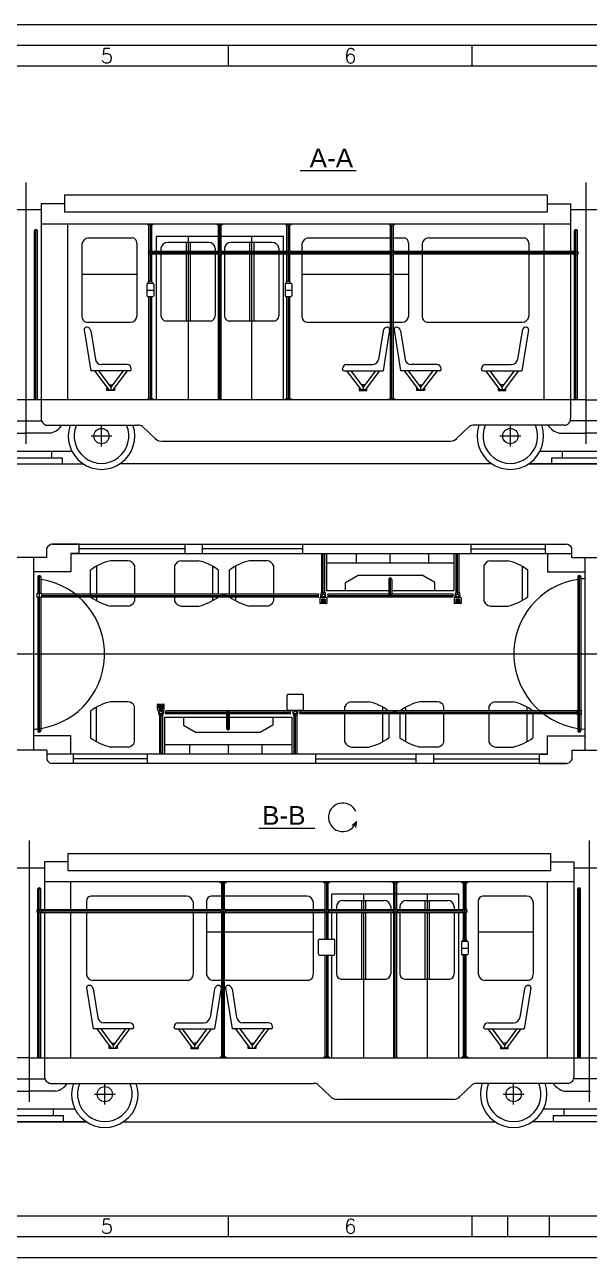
# Model space of a CAD drawing. Header units: millimetres. Extents: x 2692 to 3533, y 1565 to 1862.
# Drawn here: x 2945.9 to 3081.9, y 1565.3 to 1862.3 of the extents above; entities that cross this region are included whole.
import ezdxf
from ezdxf.enums import TextEntityAlignment as Align

# ---------------------------------------------------------------- set-up
doc = ezdxf.new("R2010")
doc.units = ezdxf.units.MM
doc.layers.add('LIN_GR', color=3, linetype='Continuous')
doc.layers.add('SUBTIRE', color=1, linetype='Continuous')
doc.styles.add('ISO', font='SIMPLEX.shx')
doc.styles.get("Standard").update_dxf_attribs({"font": 'arial.ttf'})

# ---------------------------------------------------------------- blocks, each defined once
blk = doc.blocks.new('4A4')
at = {"color": 70}
for p, q in [((-537.8, 287), (-537.8, 292)), ((-479.16, 287), (-479.16, 292)), ((-537.8, 5), (-537.8, 10)), ((-479.16, 5), (-479.16, 10)), ((-479.16, 5), (-479.16, 10)), ((-470.5, 5), (-470.5, 10)), ((-460.5, 5), (-460.5, 10))]:
    blk.add_line(p, q, dxfattribs=at)
at = {"color": 240}
for points in [[(0, 0), (0, 297), (-841, 297), (-841, 0)], [(-5, 5), (-5, 292), (-836, 292), (-836, 5)]]:
    blk.add_lwpolyline(points, close=True, dxfattribs=at)
at = {"color": 70}
blk.add_lwpolyline([(-831, 287), (-831, 10), (-10, 10), (-10, 287)], close=True, dxfattribs=at)
at = {"color": 50, "style": 'ISO'}
for s, p in [('5', (-567.12, 289.48)), ('6', (-508.48, 289.48)), ('5', (-567.12, 7.48)), ('6', (-508.48, 7.48))]:
    blk.add_text(s, height=3.5, dxfattribs=at).set_placement(p, align=Align.MIDDLE)

msp = doc.modelspace()

# ---------------------------------------------------------------- linework, layer by layer
at = {"layer": 'LIN_GR', "color": 3}
for p, q in [((3025.79, 1827.09), (3012.3, 1827.09)), ((2946.21, 1824.32), (2946.21, 1761.34)), ((3081.13, 1824.32), (3081.13, 1761.34)), ((3081.13, 1824.32), (3081.13, 1761.34)), ((3071.8, 1821.23), (2955.54, 1821.23)), ((2955.54, 1821.23), (2955.54, 1817.14)), ((3071.8, 1821.23), (3071.8, 1817.14)), ((2949.91, 1817.74), (2942.52, 1817.74)), ((2949.91, 1819.19), (2949.91, 1767.5)), ((2955.54, 1819.19), (2949.91, 1819.19)), ((3071.8, 1819.19), (3077.43, 1819.19)), ((3077.43, 1819.19), (3077.43, 1807.71)), ((3084.83, 1817.74), (3077.43, 1817.74)), ((3071.8, 1817.14), (2955.54, 1817.14)), ((2948.28, 1771.96), (2948.28, 1812.62)), ((2948.63, 1771.96), (2948.63, 1812.97)), ((2948.98, 1771.96), (2948.98, 1812.62)), ((2949.91, 1814.35), (3077.43, 1814.35)), ((2956.28, 1771.96), (2956.28, 1814.35)), ((2975.5, 1814.16), (2975.5, 1814.35)), ((2975.5, 1814.16), (2976.9, 1814.16)), ((2975.85, 1807.79), (2975.85, 1814.16)), ((2976.2, 1800.42), (2976.2, 1814.16)), ((2976.55, 1807.79), (2976.55, 1814.16)), ((2976.9, 1814.16), (2976.9, 1814.35)), ((2992.24, 1814.16), (2992.24, 1814.35)), ((2992.24, 1814.16), (2993.64, 1814.16)), ((2992.59, 1807.79), (2992.59, 1814.16)), ((2992.94, 1772.15), (2992.94, 1814.16)), ((2993.29, 1807.79), (2993.29, 1814.16)), ((2993.64, 1814.16), (2993.64, 1814.35)), ((3008.76, 1814.16), (3008.76, 1814.35)), ((3008.76, 1814.16), (3010.16, 1814.16)), ((3009.11, 1807.79), (3009.11, 1814.16)), ((3009.46, 1800.42), (3009.46, 1814.16)), ((3009.81, 1807.79), (3009.81, 1814.16)), ((3010.16, 1814.16), (3010.16, 1814.35)), ((3033.7, 1814.16), (3033.7, 1814.35)), ((3033.7, 1814.16), (3035.1, 1814.16)), ((3034.05, 1807.79), (3034.05, 1814.16)), ((3034.4, 1772.15), (3034.4, 1814.35)), ((3034.75, 1807.79), (3034.75, 1814.16)), ((3035.1, 1814.16), (3035.1, 1814.35)), ((3071.07, 1807.71), (3071.07, 1814.35)), ((3078.36, 1807.79), (3078.36, 1812.62)), ((3078.71, 1771.96), (3078.71, 1812.97)), ((3079.06, 1807.79), (3079.06, 1812.62)), ((2959.71, 1809.52), (2959.71, 1792.04)), ((2961.28, 1810.94), (2971.91, 1810.94)), ((2972.94, 1809.68), (2972.94, 1792.04)), ((2977.64, 1811.41), (3008.24, 1811.41)), ((2977.64, 1807.71), (2977.64, 1811.41)), ((2990.27, 1809.88), (2980.32, 1809.88)), ((2984.79, 1809.88), (2984.79, 1807.71)), ((2985.29, 1811.41), (2985.29, 1807.71)), ((2985.8, 1809.88), (2985.8, 1807.71)), ((3005.56, 1809.88), (2995.61, 1809.88)), ((3000.08, 1809.88), (3000.08, 1807.71)), ((3000.59, 1811.41), (3000.59, 1807.71)), ((3001.09, 1809.88), (3001.09, 1807.71)), ((3008.24, 1807.71), (3008.24, 1811.41)), ((3012.71, 1809.52), (3012.71, 1807.71)), ((3014.28, 1810.94), (3037.36, 1810.94)), ((3038.39, 1809.68), (3038.39, 1807.71)), ((3041.66, 1809.52), (3041.66, 1807.71)), ((3043.24, 1810.94), (3066.31, 1810.94)), ((3067.34, 1809.68), (3067.34, 1807.71)), ((3079.4, 1807.36), (2975.59, 1807.36)), ((2975.85, 1800.42), (2975.85, 1806.93)), ((2976.55, 1800.42), (2976.55, 1806.93)), ((2992.5, 1807.71), (2976.64, 1807.71)), ((2992.5, 1807.01), (2976.64, 1807.01)), ((2977.64, 1771.96), (2977.64, 1807.01)), ((2978.74, 1808.46), (2978.74, 1807.71)), ((2978.74, 1807.01), (2978.74, 1792.18)), ((2984.79, 1807.01), (2984.79, 1790.93)), ((2985.29, 1807.01), (2985.29, 1771.96)), ((2985.8, 1807.01), (2985.8, 1790.93)), ((2991.84, 1808.46), (2991.84, 1807.71)), ((2991.84, 1807.01), (2991.84, 1792.18)), ((2992.59, 1771.96), (2992.59, 1806.93)), ((2993.29, 1771.96), (2993.29, 1806.93)), ((3009.01, 1807.71), (2993.38, 1807.71)), ((3009.01, 1807.01), (2993.38, 1807.01)), ((2994.03, 1808.46), (2994.03, 1807.71)), ((2994.03, 1807.01), (2994.03, 1792.18)), ((3000.08, 1807.01), (3000.08, 1790.93)), ((3000.59, 1807.01), (3000.59, 1771.96)), ((3001.09, 1807.01), (3001.09, 1790.93)), ((3007.14, 1808.46), (3007.14, 1807.71)), ((3007.14, 1807.01), (3007.14, 1792.18)), ((3008.24, 1771.96), (3008.24, 1807.01)), ((3009.11, 1800.42), (3009.11, 1806.93)), ((3009.81, 1800.42), (3009.81, 1806.93)), ((3033.96, 1807.71), (3009.9, 1807.71)), ((3033.96, 1807.01), (3009.9, 1807.01)), ((3012.71, 1807.01), (3012.71, 1792.04)), ((3034.05, 1772.15), (3034.05, 1806.93)), ((3034.75, 1772.15), (3034.75, 1806.93)), ((3078.27, 1807.71), (3034.85, 1807.71)), ((3078.27, 1807.01), (3034.85, 1807.01)), ((3038.39, 1807.01), (3038.39, 1792.04)), ((3041.66, 1807.01), (3041.66, 1792.04)), ((3067.34, 1807.01), (3067.34, 1792.04)), ((3071.07, 1771.96), (3071.07, 1807.01)), ((3077.43, 1807.01), (3077.43, 1767.5)), ((3078.36, 1771.96), (3078.36, 1806.93)), ((3079.06, 1771.96), (3079.06, 1806.93)), ((2959.71, 1802.22), (2972.94, 1802.22)), ((2975.38, 1799.82), (2975.38, 1797.02)), ((2975.58, 1800.02), (2976.82, 1800.02)), ((2975.83, 1800.02), (2975.75, 1800.42)), ((2976.66, 1800.42), (2975.75, 1800.42)), ((2976.58, 1800.02), (2976.66, 1800.42)), ((2977.02, 1799.82), (2977.02, 1797.02)), ((3008.63, 1799.82), (3008.63, 1797.02)), ((3008.83, 1800.02), (3010.08, 1800.02)), ((3009.91, 1800.42), (3009, 1800.42)), ((3009.08, 1800.02), (3009, 1800.42)), ((3009.83, 1800.02), (3009.91, 1800.42)), ((3010.28, 1799.82), (3010.28, 1797.02)), ((3012.71, 1802.22), (3034.05, 1802.22)), ((3034.75, 1802.22), (3038.39, 1802.22)), ((2975.38, 1798.34), (2977.02, 1798.34)), ((3008.63, 1798.34), (3010.28, 1798.34)), ((2975.58, 1796.82), (2976.82, 1796.82)), ((2975.85, 1772.15), (2975.85, 1796.82)), ((2976.2, 1772.15), (2976.2, 1796.82)), ((2976.55, 1772.15), (2976.55, 1796.82)), ((3008.83, 1796.82), (3010.08, 1796.82)), ((3009.11, 1772.15), (3009.11, 1796.82)), ((3009.46, 1772.15), (3009.46, 1796.82)), ((3009.81, 1772.15), (3009.81, 1796.82)), ((2990.72, 1790.93), (2979.87, 1790.93)), ((3006.01, 1790.93), (2995.16, 1790.93)), ((2960.28, 1788.84), (2961.86, 1778.95)), ((2960.85, 1789.42), (2960.77, 1789.42)), ((2960.84, 1790.63), (2971.37, 1790.63)), ((2961.84, 1788.58), (2962.95, 1781.69)), ((3013.83, 1790.63), (3036.81, 1790.63)), ((3032.27, 1788.58), (3031.16, 1781.69)), ((3033.83, 1788.84), (3032.25, 1778.95)), ((3033.25, 1789.42), (3033.34, 1789.42)), ((3034.9, 1788.84), (3036.48, 1778.95)), ((3035.47, 1789.42), (3035.39, 1789.42)), ((3036.46, 1788.58), (3037.57, 1781.69)), ((3042.79, 1790.63), (3065.77, 1790.63)), ((3065.73, 1788.58), (3064.62, 1781.69)), ((3067.29, 1788.84), (3065.7, 1778.95)), ((3066.71, 1789.42), (3066.8, 1789.42)), ((2970.6, 1780.42), (2964.43, 1780.42)), ((2971.6, 1779.25), (2971.6, 1779.42)), ((3022.5, 1779.25), (3022.5, 1779.42)), ((3023.5, 1780.42), (3029.68, 1780.42)), ((3045.22, 1780.42), (3039.05, 1780.42)), ((3046.22, 1779.25), (3046.22, 1779.42)), ((3055.96, 1779.25), (3055.96, 1779.42)), ((3056.96, 1780.42), (3063.14, 1780.42)), ((2971.3, 1778.95), (2961.86, 1778.95)), ((2962.7, 1778.95), (2966.16, 1774.31)), ((2963.69, 1778.95), (2966.66, 1774.98)), ((2969.63, 1778.95), (2966.66, 1774.98)), ((2970.63, 1778.95), (2967.16, 1774.31)), ((3022.8, 1778.95), (3032.25, 1778.95)), ((3023.48, 1778.95), (3026.95, 1774.31)), ((3024.48, 1778.95), (3027.45, 1774.98)), ((3030.41, 1778.95), (3027.45, 1774.98)), ((3031.41, 1778.95), (3027.95, 1774.31)), ((3045.92, 1778.95), (3036.48, 1778.95)), ((3037.32, 1778.95), (3040.78, 1774.31)), ((3038.31, 1778.95), (3041.28, 1774.98)), ((3044.25, 1778.95), (3041.28, 1774.98)), ((3045.25, 1778.95), (3041.78, 1774.31)), ((3056.26, 1778.95), (3065.7, 1778.95)), ((3056.94, 1778.95), (3060.41, 1774.31)), ((3057.94, 1778.95), (3060.9, 1774.98)), ((3063.87, 1778.95), (3060.9, 1774.98)), ((3064.87, 1778.95), (3061.4, 1774.31)), ((2966.16, 1774.31), (2967.16, 1774.31)), ((2966.66, 1774.98), (2966.66, 1774.31)), ((3027.95, 1774.31), (3026.95, 1774.31)), ((3027.45, 1774.98), (3027.45, 1774.31)), ((3040.78, 1774.31), (3041.78, 1774.31)), ((3041.28, 1774.98), (3041.28, 1774.31)), ((3061.4, 1774.31), (3060.41, 1774.31)), ((3060.9, 1774.98), (3060.9, 1774.31)), ((2946.22, 1771.96), (2748.84, 1771.96)), ((3081.13, 1771.96), (2946.22, 1771.96)), ((2975.5, 1772.15), (2975.5, 1771.96)), ((2975.5, 1772.15), (2976.9, 1772.15)), ((2976.9, 1772.15), (2976.9, 1771.96)), ((3008.76, 1772.15), (3010.16, 1772.15)), ((3008.76, 1772.15), (3008.76, 1771.96)), ((3010.16, 1772.15), (3010.16, 1771.96)), ((3033.7, 1772.15), (3035.1, 1772.15)), ((3033.7, 1772.15), (3033.7, 1771.96)), ((3035.1, 1772.15), (3035.1, 1771.96)), ((3081.13, 1771.96), (3233.98, 1771.96)), ((2942.44, 1766.88), (2949.92, 1766.88)), ((2951.35, 1765.83), (2973.21, 1765.83)), ((2964.43, 1760.71), (2964.43, 1765.71)), ((2974.31, 1765.53), (2977.36, 1762.64)), ((3053.03, 1765.53), (3049.98, 1762.64)), ((3075.99, 1765.83), (3054.13, 1765.83)), ((3062.91, 1760.71), (3062.91, 1765.71)), ((3084.9, 1766.88), (3077.43, 1766.88)), ((3081.13, 1765.83), (3081.13, 1765.83)), ((2939.77, 1763.93), (2945.96, 1763.93)), ((2952.15, 1763.93), (2945.96, 1763.93)), ((2966.93, 1763.21), (2961.93, 1763.21)), ((2978.94, 1761.96), (3048.53, 1761.96)), ((3065.41, 1763.21), (3060.41, 1763.21)), ((3074.69, 1763.93), (3080.88, 1763.93)), ((3087.07, 1763.93), (3080.88, 1763.93)), ((2935.15, 1759.58), (2957.28, 1759.58)), ((2952.38, 1759.58), (2952.38, 1757.98)), ((3070.06, 1759.58), (3092.2, 1759.58)), ((3075.39, 1759.58), (3075.39, 1757.98)), ((2932.47, 1756.56), (2959.95, 1756.56)), ((2937.98, 1757.98), (2954.94, 1757.98)), ((2954.94, 1757.98), (2954.94, 1756.56)), ((3058.43, 1756.56), (2968.91, 1756.56)), ((3067.39, 1756.56), (3094.87, 1756.56)), ((3095.42, 1756.56), (3067.39, 1756.56)), ((3072.9, 1756.56), (3072.9, 1757.98)), ((3072.9, 1757.98), (3089.86, 1757.98)), ((2951.24, 1733.94), (2951.24, 1736.25)), ((2952.57, 1737.16), (3076.36, 1737.16)), ((2959.08, 1737.16), (2952.57, 1737.16)), ((2957.07, 1734.93), (3077.69, 1734.93)), ((2959.08, 1734.93), (2957.07, 1734.93)), ((2957.07, 1734.93), (2957.07, 1730.51)), ((2959.08, 1734.93), (2959.08, 1737.16)), ((2984.57, 1736.04), (2959.08, 1736.04)), ((2984.57, 1734.93), (2984.57, 1737.16)), ((2988.78, 1734.93), (2988.78, 1737.16)), ((3012.96, 1736.04), (2988.78, 1736.04)), ((3012.96, 1734.93), (3012.96, 1737.16)), ((3017.49, 1725.43), (3017.49, 1734.93)), ((3017.84, 1725.17), (3017.84, 1734.93)), ((3018.19, 1725.43), (3018.19, 1734.93)), ((3018.7, 1725.94), (3018.7, 1734.93)), ((3025.89, 1732.6), (3025.89, 1734.93)), ((3033.99, 1732.6), (3033.99, 1734.93)), ((3043.27, 1732.6), (3043.27, 1734.93)), ((3049.29, 1734.93), (3049.29, 1725.94)), ((3049.86, 1725.43), (3049.86, 1734.93)), ((3050.21, 1725.17), (3050.21, 1734.93)), ((3050.56, 1725.43), (3050.56, 1734.93)), ((3053.51, 1734.93), (3053.51, 1737.16)), ((3053.51, 1736.04), (3071.34, 1736.04)), ((3071.34, 1734.93), (3071.34, 1737.16)), ((3071.86, 1734.93), (3071.86, 1730.51)), ((3077.69, 1733.94), (3077.69, 1736.25)), ((2947.01, 1733.94), (2942.78, 1733.94)), ((2951.24, 1733.94), (2947.01, 1733.94)), ((2948.15, 1687.52), (2948.15, 1733.94)), ((2963.21, 1731.85), (2963.21, 1725.17)), ((2970.83, 1733.17), (2966.59, 1733.17)), ((2972.38, 1732.02), (2972.38, 1725.17)), ((2982.04, 1732.02), (2982.04, 1725.17)), ((2983.59, 1733.17), (2987.83, 1733.17)), ((2991.2, 1731.85), (2991.2, 1725.17)), ((2996.7, 1731.85), (2996.7, 1725.17)), ((3004.32, 1733.17), (3000.08, 1733.17)), ((3005.87, 1732.02), (3005.87, 1725.17)), ((3049.29, 1732.6), (3018.7, 1732.6)), ((3056.55, 1732.02), (3056.55, 1723.4)), ((3058.11, 1733.17), (3062.35, 1733.17)), ((3065.72, 1731.85), (3065.72, 1723.57)), ((3077.69, 1733.94), (3081.93, 1733.94)), ((3080.97, 1687.52), (3080.97, 1733.94)), ((3081.93, 1733.94), (3086.16, 1733.94)), ((2957.07, 1730.51), (2948.15, 1730.51)), ((2949.08, 1729.28), (2949.08, 1725.33)), ((2949.43, 1729.63), (2949.43, 1691.83)), ((2949.78, 1729.28), (2949.78, 1725.33)), ((2961.8, 1724.48), (2961.8, 1730.94)), ((2992.62, 1725.17), (2992.62, 1730.94)), ((2995.29, 1725.17), (2995.29, 1730.94)), ((3023.24, 1727.92), (3026.29, 1729.7)), ((3026.29, 1729.7), (3041.69, 1729.7)), ((3033.64, 1728.67), (3033.64, 1725.17)), ((3033.99, 1728.97), (3033.99, 1724.47)), ((3034.34, 1728.67), (3034.34, 1725.17)), ((3044.75, 1727.92), (3041.69, 1729.7)), ((3067.14, 1724.48), (3067.14, 1730.94)), ((3071.86, 1730.51), (3080.79, 1730.51)), ((3079.16, 1729.28), (3079.16, 1692.18)), ((3079.51, 1729.63), (3079.51, 1691.83)), ((3079.86, 1729.28), (3079.86, 1692.18)), ((3033.64, 1725.94), (3018.7, 1725.94)), ((3023.24, 1725.94), (3023.24, 1727.92)), ((3049.29, 1725.94), (3034.34, 1725.94)), ((3044.75, 1725.94), (3044.75, 1727.92)), ((2949.08, 1724.31), (2949.08, 1692.18)), ((2949.78, 1724.31), (2949.78, 1692.18)), ((2949.95, 1725.17), (3016.67, 1725.17)), ((2949.95, 1724.82), (3016.64, 1724.82)), ((2949.95, 1724.47), (3016.77, 1724.47)), ((2963.21, 1724.47), (2963.21, 1723.57)), ((2972.38, 1724.47), (2972.38, 1723.4)), ((2982.04, 1724.47), (2982.04, 1723.4)), ((2991.2, 1724.47), (2991.2, 1723.57)), ((2996.7, 1724.47), (2996.7, 1723.57)), ((3005.87, 1724.47), (3005.87, 1723.4)), ((3017.02, 1724.2), (3017.02, 1722.94)), ((3018.57, 1724.3), (3017.12, 1724.3)), ((3018.57, 1722.84), (3017.12, 1722.84)), ((3017.23, 1724.3), (3017.34, 1725.43)), ((3018.35, 1725.43), (3017.34, 1725.43)), ((3017.39, 1723.84), (3017.39, 1723.13)), ((3018.2, 1723.94), (3017.49, 1723.94)), ((3018.2, 1723.03), (3017.49, 1723.03)), ((3018.15, 1723.69), (3017.55, 1723.69)), ((3017.55, 1723.69), (3017.55, 1723.26)), ((3018.15, 1723.54), (3017.55, 1723.54)), ((3018.15, 1723.41), (3017.55, 1723.41)), ((3018.15, 1723.26), (3017.55, 1723.26)), ((3018.15, 1723.69), (3018.15, 1723.26)), ((3018.3, 1723.84), (3018.3, 1723.13)), ((3018.46, 1724.3), (3018.35, 1725.43)), ((3018.67, 1724.2), (3018.67, 1722.94)), ((3018.89, 1724.47), (3049.02, 1724.47)), ((3018.99, 1725.17), (3049.12, 1725.17)), ((3019.01, 1724.82), (3049.14, 1724.82)), ((3049.39, 1724.2), (3049.39, 1722.94)), ((3050.93, 1724.3), (3049.49, 1724.3)), ((3050.93, 1722.84), (3049.49, 1722.84)), ((3049.59, 1724.3), (3049.7, 1725.43)), ((3050.71, 1725.43), (3049.7, 1725.43)), ((3049.75, 1723.84), (3049.75, 1723.13)), ((3050.56, 1723.94), (3049.85, 1723.94)), ((3050.56, 1723.03), (3049.85, 1723.03)), ((3049.91, 1723.69), (3049.91, 1723.26)), ((3050.51, 1723.69), (3049.91, 1723.69)), ((3050.51, 1723.54), (3049.91, 1723.54)), ((3050.51, 1723.41), (3049.91, 1723.41)), ((3050.51, 1723.26), (3049.91, 1723.26)), ((3050.51, 1723.69), (3050.51, 1723.26)), ((3050.66, 1723.84), (3050.66, 1723.13)), ((3050.82, 1724.3), (3050.71, 1725.43)), ((3051.03, 1724.2), (3051.03, 1722.94)), ((2970.83, 1722.25), (2966.59, 1722.25)), ((2983.59, 1722.25), (2987.83, 1722.25)), ((3004.32, 1722.25), (3000.08, 1722.25)), ((3058.11, 1722.25), (3062.35, 1722.25)), ((2740.25, 1710.73), (3288.69, 1710.73)), ((2970.83, 1699.21), (2966.59, 1699.21)), ((3009.12, 1697.4), (3009.12, 1700.78)), ((3009.36, 1701.01), (3012.82, 1701.01)), ((3013.06, 1697.4), (3013.06, 1700.78)), ((3024.62, 1699.21), (3028.86, 1699.21)), ((3045.34, 1699.21), (3041.1, 1699.21)), ((3059.32, 1699.21), (3063.56, 1699.21)), ((2961.8, 1696.98), (2961.8, 1690.52)), ((2963.21, 1689.61), (2963.21, 1697.89)), ((2972.38, 1689.44), (2972.38, 1698.06)), ((2977.9, 1697.26), (2977.9, 1698.52)), ((2978, 1698.62), (2979.45, 1698.62)), ((2978, 1697.16), (2979.45, 1697.16)), ((2978.11, 1697.16), (2978.22, 1696.03)), ((2978.22, 1696.03), (2979.23, 1696.03)), ((2978.27, 1697.63), (2978.27, 1698.33)), ((2978.37, 1698.43), (2979.08, 1698.43)), ((2978.37, 1697.53), (2979.08, 1697.53)), ((2978.38, 1696.03), (2978.38, 1686.54)), ((2978.43, 1698.2), (2979.03, 1698.2)), ((2978.43, 1697.77), (2978.43, 1698.2)), ((2978.43, 1698.05), (2979.03, 1698.05)), ((2978.43, 1697.92), (2979.03, 1697.92)), ((2978.43, 1697.77), (2979.03, 1697.77)), ((2978.73, 1696.29), (2978.73, 1686.54)), ((2979.03, 1697.77), (2979.03, 1698.2)), ((2979.08, 1696.03), (2979.08, 1686.54)), ((2979.18, 1697.63), (2979.18, 1698.33)), ((2979.34, 1697.16), (2979.23, 1696.03)), ((2979.55, 1697.26), (2979.55, 1698.52)), ((3009.92, 1696.64), (2979.79, 1696.64)), ((3009.94, 1696.29), (2979.82, 1696.29)), ((3010.05, 1696.99), (2979.92, 1696.99)), ((2994.59, 1692.79), (2994.59, 1696.29)), ((2994.94, 1692.49), (2994.94, 1696.99)), ((2995.29, 1692.79), (2995.29, 1696.29)), ((3009.36, 1697.16), (3012.82, 1697.16)), ((3010.47, 1697.16), (3010.58, 1696.03)), ((3010.58, 1696.03), (3011.59, 1696.03)), ((3010.74, 1696.03), (3010.74, 1686.54)), ((3011.09, 1696.29), (3011.09, 1686.54)), ((3011.44, 1696.03), (3011.44, 1686.54)), ((3011.7, 1697.16), (3011.59, 1696.03)), ((3078.99, 1696.99), (3012.16, 1696.99)), ((3078.99, 1696.29), (3012.27, 1696.29)), ((3078.99, 1696.64), (3012.29, 1696.64)), ((3023.06, 1696.99), (3023.06, 1698.06)), ((3023.06, 1689.44), (3023.06, 1696.29)), ((3032.23, 1696.99), (3032.23, 1697.89)), ((3032.23, 1689.61), (3032.23, 1696.29)), ((3033.65, 1696.29), (3033.65, 1690.52)), ((3036.31, 1696.29), (3036.31, 1690.52)), ((3037.73, 1696.99), (3037.73, 1697.89)), ((3037.73, 1689.61), (3037.73, 1696.29)), ((3046.9, 1696.99), (3046.9, 1698.06)), ((3046.9, 1689.44), (3046.9, 1696.29)), ((3057.77, 1696.99), (3057.77, 1698.06)), ((3057.77, 1689.44), (3057.77, 1696.29)), ((3066.93, 1696.99), (3066.93, 1697.89)), ((3066.93, 1689.61), (3066.93, 1696.29)), ((3068.35, 1696.29), (3068.35, 1690.52)), ((2979.65, 1686.54), (2979.65, 1695.52)), ((2979.65, 1695.52), (2994.59, 1695.52)), ((2984.18, 1695.52), (2984.18, 1693.55)), ((2984.18, 1693.55), (2987.24, 1691.76)), ((2995.29, 1695.52), (3010.24, 1695.52)), ((3005.7, 1693.55), (3002.64, 1691.76)), ((3005.7, 1695.52), (3005.7, 1693.55)), ((3010.24, 1695.52), (3010.24, 1686.54)), ((2957.07, 1690.96), (2948.15, 1690.96)), ((2957.07, 1686.54), (2957.07, 1690.96)), ((3002.64, 1691.76), (2987.24, 1691.76)), ((3071.86, 1686.54), (3071.86, 1690.96)), ((3071.86, 1690.96), (3080.79, 1690.96)), ((2947.01, 1687.52), (2942.78, 1687.52)), ((2951.24, 1687.52), (2947.01, 1687.52)), ((2951.24, 1687.52), (2951.24, 1685.21)), ((2970.83, 1688.29), (2966.59, 1688.29)), ((2979.65, 1688.86), (3010.24, 1688.86)), ((2985.66, 1688.86), (2985.66, 1686.54)), ((2994.94, 1688.86), (2994.94, 1686.54)), ((3003.05, 1688.86), (3003.05, 1686.54)), ((3024.62, 1688.29), (3028.86, 1688.29)), ((3045.34, 1688.29), (3041.1, 1688.29)), ((3059.32, 1688.29), (3063.56, 1688.29)), ((3077.69, 1687.52), (3081.93, 1687.52)), ((3077.69, 1687.52), (3077.69, 1685.21)), ((3081.93, 1687.52), (3086.16, 1687.52)), ((3071.86, 1686.54), (2951.24, 1686.54)), ((3076.36, 1684.3), (2952.57, 1684.3)), ((2957.6, 1686.54), (2957.6, 1684.3)), ((2975.43, 1685.42), (2957.6, 1685.42)), ((2975.43, 1686.54), (2975.43, 1684.3)), ((3015.97, 1686.54), (3015.97, 1684.3)), ((3015.97, 1685.42), (3040.15, 1685.42)), ((3040.15, 1686.54), (3040.15, 1684.3)), ((3044.36, 1686.54), (3044.36, 1684.3)), ((3044.36, 1685.42), (3069.85, 1685.42)), ((3069.85, 1686.54), (3071.86, 1686.54)), ((3069.85, 1686.54), (3069.85, 1684.3)), ((3069.85, 1684.3), (3076.36, 1684.3)), ((3025.83, 1670.35), (3024.79, 1669.39)), ((3025.83, 1670.35), (3025.64, 1668.88)), ((3002.35, 1668.72), (3015.84, 1668.72)), ((2947.01, 1665.76), (2947.01, 1602.78)), ((2947.01, 1665.76), (2947.01, 1602.78)), ((3081.93, 1665.76), (3081.93, 1602.78)), ((2950.71, 1660.62), (2950.71, 1649.14)), ((2956.33, 1660.62), (2950.71, 1660.62)), ((2956.33, 1662.67), (3072.6, 1662.67)), ((2956.33, 1662.67), (2956.33, 1658.57)), ((3072.6, 1662.67), (3072.6, 1658.57)), ((3072.6, 1660.62), (3078.23, 1660.62)), ((3078.23, 1660.62), (3078.23, 1608.94)), ((2943.31, 1659.18), (2950.71, 1659.18)), ((2956.33, 1658.57), (3072.6, 1658.57)), ((3078.23, 1659.18), (3085.62, 1659.18)), ((2949.43, 1613.4), (2949.43, 1654.4)), ((3078.23, 1655.78), (2950.71, 1655.78)), ((2957.07, 1649.14), (2957.07, 1655.78)), ((2993.03, 1655.59), (2993.03, 1655.78)), ((2994.43, 1655.59), (2993.03, 1655.59)), ((2993.38, 1649.22), (2993.38, 1655.59)), ((2993.73, 1613.59), (2993.73, 1655.78)), ((2994.08, 1649.22), (2994.08, 1655.59)), ((2994.43, 1655.59), (2994.43, 1655.78)), ((3017.98, 1655.59), (3017.98, 1655.78)), ((3019.38, 1655.59), (3017.98, 1655.59)), ((3018.33, 1649.22), (3018.33, 1655.59)), ((3018.68, 1642.01), (3018.68, 1655.59)), ((3019.03, 1649.22), (3019.03, 1655.59)), ((3019.38, 1655.59), (3019.38, 1655.78)), ((3034.5, 1655.59), (3034.5, 1655.78)), ((3035.9, 1655.59), (3034.5, 1655.59)), ((3034.85, 1649.22), (3034.85, 1655.59)), ((3035.2, 1613.59), (3035.2, 1655.59)), ((3035.55, 1649.22), (3035.55, 1655.59)), ((3035.9, 1655.59), (3035.9, 1655.78)), ((3051.24, 1655.59), (3051.24, 1655.78)), ((3052.64, 1655.59), (3051.24, 1655.59)), ((3051.59, 1649.22), (3051.59, 1655.59)), ((3051.94, 1641.86), (3051.94, 1655.59)), ((3052.29, 1649.22), (3052.29, 1655.59)), ((3052.64, 1655.59), (3052.64, 1655.78)), ((3071.86, 1613.4), (3071.86, 1655.78)), ((3079.5, 1613.4), (3079.5, 1654.4)), ((2949.08, 1649.22), (2949.08, 1654.05)), ((2949.78, 1649.22), (2949.78, 1654.05)), ((2984.9, 1652.37), (2961.83, 1652.37)), ((3013.86, 1652.37), (2990.78, 1652.37)), ((3019.9, 1649.14), (3019.9, 1652.84)), ((3050.49, 1652.84), (3019.9, 1652.84)), ((3027.55, 1652.84), (3027.55, 1649.14)), ((3042.85, 1652.84), (3042.85, 1649.14)), ((3050.49, 1649.14), (3050.49, 1652.84)), ((3066.85, 1652.37), (3056.23, 1652.37)), ((3079.15, 1613.4), (3079.15, 1654.05)), ((3079.85, 1613.4), (3079.85, 1654.05)), ((2948.74, 1648.79), (3052.55, 1648.79)), ((2949.08, 1613.4), (2949.08, 1648.37)), ((2949.78, 1613.4), (2949.78, 1648.37)), ((2949.87, 1649.14), (2993.29, 1649.14)), ((2949.87, 1648.44), (2993.29, 1648.44)), ((2950.71, 1648.44), (2950.71, 1608.94)), ((2957.07, 1613.4), (2957.07, 1648.44)), ((2960.79, 1651.11), (2960.79, 1649.14)), ((2960.79, 1648.44), (2960.79, 1633.48)), ((2986.48, 1650.96), (2986.48, 1649.14)), ((2986.48, 1648.44), (2986.48, 1633.48)), ((2989.75, 1651.11), (2989.75, 1649.14)), ((2989.75, 1648.44), (2989.75, 1633.48)), ((2993.38, 1613.59), (2993.38, 1648.37)), ((2994.08, 1613.59), (2994.08, 1648.37)), ((2994.18, 1649.14), (3018.24, 1649.14)), ((2994.18, 1648.44), (3018.24, 1648.44)), ((3015.43, 1650.96), (3015.43, 1649.14)), ((3015.43, 1648.44), (3015.43, 1633.48)), ((3018.33, 1642.01), (3018.33, 1648.37)), ((3019.03, 1642.01), (3019.03, 1648.37)), ((3019.13, 1649.14), (3034.76, 1649.14)), ((3019.13, 1648.44), (3034.76, 1648.44)), ((3019.9, 1642.01), (3019.9, 1648.44)), ((3021, 1649.9), (3021, 1649.14)), ((3021, 1648.44), (3021, 1633.62)), ((3022.57, 1651.32), (3032.53, 1651.32)), ((3027.05, 1651.32), (3027.05, 1649.14)), ((3027.05, 1648.44), (3027.05, 1632.36)), ((3027.55, 1648.44), (3027.55, 1613.4)), ((3028.05, 1651.32), (3028.05, 1649.14)), ((3028.05, 1648.44), (3028.05, 1632.36)), ((3034.1, 1649.9), (3034.1, 1649.14)), ((3034.1, 1648.44), (3034.1, 1633.62)), ((3034.85, 1613.4), (3034.85, 1648.37)), ((3035.55, 1613.4), (3035.55, 1648.37)), ((3035.64, 1649.14), (3051.49, 1649.14)), ((3035.64, 1648.44), (3051.49, 1648.44)), ((3036.29, 1649.9), (3036.29, 1649.14)), ((3036.29, 1648.44), (3036.29, 1633.62)), ((3037.87, 1651.32), (3047.82, 1651.32)), ((3042.34, 1651.32), (3042.34, 1649.14)), ((3042.34, 1648.44), (3042.34, 1632.36)), ((3042.85, 1648.44), (3042.85, 1613.4)), ((3043.35, 1651.32), (3043.35, 1649.14)), ((3043.35, 1648.44), (3043.35, 1632.36)), ((3049.4, 1649.9), (3049.4, 1649.14)), ((3049.4, 1648.44), (3049.4, 1633.62)), ((3050.49, 1613.4), (3050.49, 1648.44)), ((3051.59, 1641.86), (3051.59, 1648.37)), ((3052.29, 1641.86), (3052.29, 1648.37)), ((3055.19, 1651.11), (3055.19, 1633.48)), ((3068.43, 1650.96), (3068.43, 1633.48)), ((2993.38, 1643.65), (2989.75, 1643.65)), ((3015.43, 1643.65), (2994.08, 1643.65)), ((3068.43, 1643.65), (3055.19, 1643.65)), ((3016.72, 1638.39), (3016.72, 1641.77)), ((3016.96, 1642.01), (3020.41, 1642.01)), ((3020.65, 1638.39), (3020.65, 1641.77)), ((3051.11, 1641.26), (3051.11, 1638.46)), ((3052.76, 1639.78), (3051.11, 1639.78)), ((3052.56, 1641.46), (3051.31, 1641.46)), ((3051.56, 1641.46), (3051.48, 1641.86)), ((3051.48, 1641.86), (3052.39, 1641.86)), ((3052.31, 1641.46), (3052.39, 1641.86)), ((3052.76, 1641.26), (3052.76, 1638.46)), ((3016.96, 1638.15), (3020.41, 1638.15)), ((3018.33, 1613.59), (3018.33, 1638.15)), ((3018.68, 1613.59), (3018.68, 1638.15)), ((3019.03, 1613.59), (3019.03, 1638.15)), ((3019.9, 1613.4), (3019.9, 1638.15)), ((3052.56, 1638.26), (3051.31, 1638.26)), ((3051.59, 1613.59), (3051.59, 1638.26)), ((3051.94, 1613.59), (3051.94, 1638.26)), ((3052.29, 1613.59), (3052.29, 1638.26)), ((2961.43, 1630.86), (2961.34, 1630.86)), ((2985.35, 1632.06), (2962.37, 1632.06)), ((3014.3, 1632.06), (2991.32, 1632.06)), ((2992.67, 1630.86), (2992.75, 1630.86)), ((2994.88, 1630.86), (2994.8, 1630.86)), ((3022.13, 1632.36), (3032.98, 1632.36)), ((3037.42, 1632.36), (3048.27, 1632.36)), ((3067.3, 1632.06), (3056.77, 1632.06)), ((3067.29, 1630.86), (3067.37, 1630.86)), ((2960.85, 1630.28), (2962.44, 1620.39)), ((2962.41, 1630.02), (2963.52, 1623.12)), ((2991.68, 1630.02), (2990.57, 1623.12)), ((2993.24, 1630.28), (2991.66, 1620.39)), ((2994.31, 1630.28), (2995.89, 1620.39)), ((2995.87, 1630.02), (2996.98, 1623.12)), ((3066.3, 1630.02), (3065.19, 1623.12)), ((3067.86, 1630.28), (3066.28, 1620.39)), ((2971.18, 1621.86), (2965, 1621.86)), ((2982.92, 1621.86), (2989.09, 1621.86)), ((3004.63, 1621.86), (2998.46, 1621.86)), ((3057.53, 1621.86), (3063.71, 1621.86)), ((2971.88, 1620.39), (2962.44, 1620.39)), ((2963.27, 1620.39), (2966.73, 1615.74)), ((2964.27, 1620.39), (2967.23, 1616.41)), ((2970.2, 1620.39), (2967.23, 1616.41)), ((2971.2, 1620.39), (2967.73, 1615.74)), ((2972.18, 1620.69), (2972.18, 1620.86)), ((2981.92, 1620.69), (2981.92, 1620.86)), ((2982.22, 1620.39), (2991.66, 1620.39)), ((2982.89, 1620.39), (2986.36, 1615.74)), ((2983.89, 1620.39), (2986.86, 1616.41)), ((2989.83, 1620.39), (2986.86, 1616.41)), ((2990.82, 1620.39), (2987.36, 1615.74)), ((3005.33, 1620.39), (2995.89, 1620.39)), ((2996.73, 1620.39), (3000.19, 1615.74)), ((2997.72, 1620.39), (3000.69, 1616.41)), ((3003.66, 1620.39), (3000.69, 1616.41)), ((3004.66, 1620.39), (3001.19, 1615.74)), ((3005.63, 1620.69), (3005.63, 1620.86)), ((3056.53, 1620.69), (3056.53, 1620.86)), ((3056.83, 1620.39), (3066.28, 1620.39)), ((3057.51, 1620.39), (3060.98, 1615.74)), ((3058.51, 1620.39), (3061.48, 1616.41)), ((3064.44, 1620.39), (3061.48, 1616.41)), ((3065.44, 1620.39), (3061.98, 1615.74)), ((2966.73, 1615.74), (2967.73, 1615.74)), ((2967.23, 1616.41), (2967.23, 1615.74)), ((2987.36, 1615.74), (2986.36, 1615.74)), ((2986.86, 1616.41), (2986.86, 1615.74)), ((3000.19, 1615.74), (3001.19, 1615.74)), ((3000.69, 1616.41), (3000.69, 1615.74)), ((3061.98, 1615.74), (3060.98, 1615.74)), ((3061.48, 1616.41), (3061.48, 1615.74)), ((2947.01, 1613.4), (2749.76, 1613.4)), ((2947.01, 1613.4), (3081.92, 1613.4)), ((2993.03, 1613.59), (2993.03, 1613.4)), ((2994.43, 1613.59), (2993.03, 1613.59)), ((2994.43, 1613.59), (2994.43, 1613.4)), ((3017.98, 1613.59), (3017.98, 1613.4)), ((3019.38, 1613.59), (3017.98, 1613.59)), ((3019.38, 1613.59), (3019.38, 1613.4)), ((3052.64, 1613.59), (3051.24, 1613.59)), ((3051.24, 1613.59), (3051.24, 1613.4)), ((3052.64, 1613.59), (3052.64, 1613.4)), ((3081.92, 1613.4), (3279.3, 1613.4)), ((2943.24, 1608.31), (2950.71, 1608.31)), ((2947.01, 1607.26), (2947.01, 1607.26)), ((2952.15, 1607.26), (3015.47, 1607.26)), ((2965.23, 1602.15), (2965.23, 1607.15)), ((3016.57, 1606.96), (3019.62, 1604.07)), ((3053.83, 1606.96), (3050.78, 1604.07)), ((3076.79, 1607.26), (3054.93, 1607.26)), ((3063.71, 1602.15), (3063.71, 1607.15)), ((3085.7, 1608.31), (3078.22, 1608.31)), ((2941.07, 1605.37), (2947.26, 1605.37)), ((2953.45, 1605.37), (2947.26, 1605.37)), ((2962.73, 1604.65), (2967.73, 1604.65)), ((3061.21, 1604.65), (3066.21, 1604.65)), ((3075.99, 1605.37), (3082.18, 1605.37)), ((2958.07, 1601.01), (2935.94, 1601.01)), ((2952.75, 1601.01), (2952.75, 1599.42)), ((3049.19, 1603.4), (3021.07, 1603.4)), ((3092.99, 1601.01), (3070.86, 1601.01)), ((3075.76, 1601.01), (3075.76, 1599.42)), ((2924.31, 1597.99), (2960.75, 1597.99)), ((2960.75, 1597.99), (2933.27, 1597.99)), ((2955.24, 1599.42), (2938.28, 1599.42)), ((2955.24, 1597.99), (2955.24, 1599.42)), ((2969.7, 1597.99), (3059.23, 1597.99)), ((3095.67, 1597.99), (3068.19, 1597.99)), ((3090.16, 1599.42), (3073.2, 1599.42)), ((3073.2, 1599.42), (3073.2, 1597.99))]:
    msp.add_line(p, q, dxfattribs=at)
for points in [[(2976.64, 1807.79), (2975.76, 1807.79), (2975.76, 1806.93), (2976.64, 1806.93)], [(2993.38, 1807.79), (2992.5, 1807.79), (2992.5, 1806.93), (2993.38, 1806.93)], [(3009.9, 1807.79), (3009.01, 1807.79), (3009.01, 1806.93), (3009.9, 1806.93)], [(3034.85, 1807.79), (3033.96, 1807.79), (3033.96, 1806.93), (3034.85, 1806.93)], [(3079.15, 1807.79), (3078.27, 1807.79), (3078.27, 1806.93), (3079.15, 1806.93)], [(2948.92, 1725.33), (2949.95, 1725.33), (2949.95, 1724.31), (2948.92, 1724.31)], [(3080.01, 1696.13), (3078.99, 1696.13), (3078.99, 1697.16), (3080.01, 1697.16)], [(2948.98, 1649.22), (2949.87, 1649.22), (2949.87, 1648.37), (2948.98, 1648.37)], [(2993.29, 1649.22), (2994.18, 1649.22), (2994.18, 1648.37), (2993.29, 1648.37)], [(3018.24, 1649.22), (3019.13, 1649.22), (3019.13, 1648.37), (3018.24, 1648.37)], [(3034.76, 1649.22), (3035.64, 1649.22), (3035.64, 1648.37), (3034.76, 1648.37)], [(3051.49, 1649.22), (3052.38, 1649.22), (3052.38, 1648.37), (3051.49, 1648.37)]]:
    msp.add_lwpolyline(points, close=True, dxfattribs=at)
for points in [[(2967.58, 1774.87), (2967.58, 1774.19), (2965.74, 1774.19), (2965.74, 1774.87)], [(2966.24, 1775.53), (2967.08, 1775.53)], [(3026.52, 1774.87), (3026.52, 1774.19), (3028.37, 1774.19), (3028.37, 1774.87)], [(3027.86, 1775.53), (3027.03, 1775.53)], [(3042.2, 1774.87), (3042.2, 1774.19), (3040.36, 1774.19), (3040.36, 1774.87)], [(3040.86, 1775.53), (3041.7, 1775.53)], [(3059.98, 1774.87), (3059.98, 1774.19), (3061.83, 1774.19), (3061.83, 1774.87)], [(3061.32, 1775.53), (3060.49, 1775.53)], [(2968.16, 1616.31), (2968.16, 1615.62), (2966.31, 1615.62), (2966.31, 1616.31)], [(2966.82, 1616.97), (2967.65, 1616.97)], [(2985.93, 1616.31), (2985.93, 1615.62), (2987.78, 1615.62), (2987.78, 1616.31)], [(2987.27, 1616.97), (2986.44, 1616.97)], [(3001.61, 1616.31), (3001.61, 1615.62), (2999.77, 1615.62), (2999.77, 1616.31)], [(3000.28, 1616.97), (3001.11, 1616.97)], [(3060.55, 1616.31), (3060.55, 1615.62), (3062.4, 1615.62), (3062.4, 1616.31)], [(3061.89, 1616.97), (3061.06, 1616.97)]]:
    msp.add_lwpolyline(points, dxfattribs=at)
for centre, radius in [((2964.43, 1763.21), 1.84), ((3062.91, 1763.21), 1.84), ((2993.91, 1724.82), 0.35), ((3017.85, 1724.82), 0.35), ((3033.99, 1724.82), 0.35), ((3050.21, 1724.82), 0.35), ((2978.73, 1696.64), 0.35), ((2994.94, 1696.64), 0.35), ((3011.09, 1696.64), 0.35), ((3035.02, 1696.64), 0.35), ((2965.23, 1604.65), 1.84), ((3063.71, 1604.65), 1.84)]:
    msp.add_circle(centre, radius, dxfattribs=at)
for centre, radius, start, end in [((2948.63, 1812.62), 0.35, 0, 180), ((3078.71, 1812.62), 0.35, 0, 180), ((2961.35, 1809.28), 1.66, 92.3215, 171.6112), ((2971.72, 1809.73), 1.23, 357.7764, 81.0019), ((2980.38, 1808.22), 1.66, 92.3215, 171.6112), ((2990.2, 1808.22), 1.66, 8.3888, 87.6785), ((2995.68, 1808.22), 1.66, 92.3215, 171.6112), ((3005.5, 1808.22), 1.66, 8.3888, 87.6785), ((3014.35, 1809.28), 1.66, 92.3215, 171.6112), ((3037.16, 1809.73), 1.23, 357.7764, 81.0019), ((3043.3, 1809.28), 1.66, 92.3215, 171.6112), ((3066.12, 1809.73), 1.23, 357.7764, 81.0019), ((2975.58, 1799.82), 0.2, 90, 180), ((2976.82, 1799.82), 0.2, 0, 90), ((3008.83, 1799.82), 0.2, 90, 180), ((3010.08, 1799.82), 0.2, 0, 90), ((2975.58, 1797.02), 0.2, 180, 270), ((2976.82, 1797.02), 0.2, 270, 0), ((3008.83, 1797.02), 0.2, 180, 270), ((3010.08, 1797.02), 0.2, 270, 0), ((2961.06, 1791.96), 1.35, 176.5379, 260.4706), ((2971.34, 1792.24), 1.61, 270.9388, 352.994), ((2980.09, 1792.26), 1.35, 183.4621, 260.4706), ((2990.49, 1792.26), 1.35, 279.5294, 356.5379), ((2995.39, 1792.26), 1.35, 183.4621, 260.4706), ((3005.79, 1792.26), 1.35, 279.5294, 356.5379), ((3014.06, 1791.96), 1.35, 176.5379, 260.4706), ((3036.79, 1792.24), 1.61, 270.9388, 352.994), ((3043.01, 1791.96), 1.35, 176.5379, 260.4706), ((3065.74, 1792.24), 1.61, 270.9388, 352.994), ((2960.77, 1788.92), 0.5, 90, 189.1076), ((2960.85, 1788.42), 1, 9.1076, 90), ((3033.25, 1788.42), 1, 90, 170.8924), ((3033.34, 1788.92), 0.5, 350.8924, 90), ((3035.39, 1788.92), 0.5, 90, 189.1076), ((3035.47, 1788.42), 1, 9.1076, 90), ((3066.71, 1788.42), 1, 90, 170.8924), ((3066.8, 1788.92), 0.5, 350.8924, 90), ((2964.43, 1781.92), 1.5, 189.1076, 270), ((2970.6, 1779.42), 1, 0, 90), ((2971.3, 1779.25), 0.3, 270, 0), ((3023.5, 1779.42), 1, 90, 180), ((3022.8, 1779.25), 0.3, 180, 270), ((3029.68, 1781.92), 1.5, 270, 350.8924), ((3039.05, 1781.92), 1.5, 189.1076, 270), ((3045.22, 1779.42), 1, 0, 90), ((3045.92, 1779.25), 0.3, 270, 0), ((3056.96, 1779.42), 1, 90, 180), ((3056.26, 1779.25), 0.3, 180, 270), ((3063.14, 1781.92), 1.5, 270, 350.8924), ((2951.46, 1767.37), 1.55, 175.1838, 266.1769), ((3075.89, 1767.37), 1.55, 273.8231, 4.8162), ((2951.2, 1768.27), 4.44, 282.3418, 326.6298), ((2964.43, 1763.21), 8.02, 160.9981, 19.0019), ((2964.43, 1763.21), 6.58, 156.6125, 23.3875), ((2973.19, 1763.59), 2.24, 60.0593, 90.4807), ((3054.15, 1763.59), 2.24, 89.5193, 119.9407), ((3062.91, 1763.21), 8.02, 160.9981, 19.0019), ((3062.91, 1763.21), 6.58, 156.6125, 23.3875), ((3075.64, 1768.27), 4.44, 213.3702, 257.6582), ((2978.96, 1764.2), 2.24, 224.2186, 266.1728), ((3048.38, 1764.2), 2.24, 273.8272, 315.7814), ((2952.81, 1735.39), 1.79, 97.5584, 151.2514), ((3076.13, 1735.39), 1.79, 28.7486, 82.4416), ((2969.77, 1720.06), 13.49, 103.6489, 126.2402), ((2970.62, 1731.26), 1.92, 23.2597, 83.7616), ((2983.8, 1731.26), 1.92, 96.2384, 156.7403), ((2984.65, 1720.06), 13.49, 53.7598, 76.3511), ((3003.26, 1720.06), 13.49, 103.6489, 126.2402), ((3004.11, 1731.26), 1.92, 23.2597, 83.7616), ((3058.31, 1731.26), 1.92, 96.2384, 156.7403), ((3059.16, 1720.06), 13.49, 53.7598, 76.3511), ((2947.01, 1710.73), 18.17, 273.5962, 81.228), ((2949.43, 1729.28), 0.35, 0, 180), ((3033.99, 1728.67), 0.35, 0, 180), ((3081.93, 1710.73), 18.17, 98.772, 266.4038), ((3079.51, 1729.28), 0.35, 0, 180), ((3081.93, 1710.73), 18.17, 93.5962, 96.5452), ((2969.77, 1735.36), 13.49, 233.7598, 256.3511), ((2970.62, 1724.16), 1.92, 276.2384, 336.7403), ((2983.8, 1724.16), 1.92, 203.2597, 263.7616), ((2984.65, 1735.36), 13.49, 283.6489, 306.2402), ((3003.26, 1735.36), 13.49, 233.7598, 256.3511), ((3004.11, 1724.16), 1.92, 276.2384, 336.7403), ((3017.12, 1724.2), 0.1, 90, 180), ((3017.12, 1722.94), 0.1, 180, 270), ((3017.49, 1723.84), 0.1, 90, 180), ((3017.49, 1723.13), 0.1, 180, 270), ((3018.2, 1723.84), 0.1, 0, 90), ((3018.2, 1723.13), 0.1, 270, 0), ((3018.57, 1724.2), 0.1, 0, 90), ((3018.57, 1722.94), 0.1, 270, 0), ((3049.49, 1724.2), 0.1, 90, 180), ((3049.49, 1722.94), 0.1, 180, 270), ((3049.85, 1723.84), 0.1, 90, 180), ((3049.85, 1723.13), 0.1, 180, 270), ((3050.56, 1723.84), 0.1, 0, 90), ((3050.56, 1723.13), 0.1, 270, 0), ((3050.93, 1724.2), 0.1, 0, 90), ((3050.93, 1722.94), 0.1, 270, 0), ((3058.31, 1724.16), 1.92, 203.2597, 263.7616), ((3059.16, 1735.36), 13.49, 283.6489, 306.2402), ((2969.77, 1686.1), 13.49, 103.6489, 126.2402), ((2970.62, 1697.3), 1.92, 23.2597, 83.7616), ((3009.36, 1700.78), 0.239, 90, 180), ((3012.82, 1700.78), 0.239, 0, 90), ((3024.83, 1697.3), 1.92, 96.2384, 156.7403), ((3025.67, 1686.1), 13.49, 53.7598, 76.3511), ((3044.29, 1686.1), 13.49, 103.6489, 126.2402), ((3045.14, 1697.3), 1.92, 23.2597, 83.7616), ((3059.53, 1697.3), 1.92, 96.2384, 156.7403), ((3060.38, 1686.1), 13.49, 53.7598, 76.3511), ((2978, 1698.52), 0.1, 90, 180), ((2978, 1697.26), 0.1, 180, 270), ((2978.37, 1698.33), 0.1, 90, 180), ((2978.37, 1697.63), 0.1, 180, 270), ((2979.08, 1698.33), 0.1, 0, 90), ((2979.08, 1697.63), 0.1, 270, 0), ((2979.45, 1698.52), 0.1, 0, 90), ((2979.45, 1697.26), 0.1, 270, 0), ((3009.36, 1697.4), 0.239, 180, 270), ((3012.82, 1697.4), 0.239, 270, 0), ((2947.01, 1710.73), 18.17, 273.5962, 276.5452), ((2949.43, 1692.18), 0.35, 180, 0), ((2969.77, 1701.4), 13.49, 233.7598, 256.3511), ((2994.94, 1692.79), 0.35, 180, 0), ((3025.67, 1701.4), 13.49, 283.6489, 306.2402), ((3044.29, 1701.4), 13.49, 233.7598, 256.3511), ((3060.38, 1701.4), 13.49, 283.6489, 306.2402), ((3079.51, 1692.18), 0.35, 180, 0), ((2970.62, 1690.2), 1.92, 276.2384, 336.7403), ((3024.83, 1690.2), 1.92, 203.2597, 263.7616), ((3045.14, 1690.2), 1.92, 276.2384, 336.7403), ((3059.53, 1690.2), 1.92, 203.2597, 263.7616), ((2952.81, 1686.07), 1.79, 208.7486, 262.4416), ((3076.13, 1686.07), 1.79, 277.5584, 331.2514), ((3022.54, 1671.36), 3.44, 24.6199, 342.9787), ((2949.43, 1654.05), 0.35, 0, 180), ((3079.5, 1654.05), 0.35, 0, 180), ((2962.02, 1651.16), 1.23, 98.9981, 182.2236), ((2984.83, 1650.71), 1.66, 8.3888, 87.6785), ((2990.97, 1651.16), 1.23, 98.9981, 182.2236), ((3013.79, 1650.71), 1.66, 8.3888, 87.6785), ((3056.42, 1651.16), 1.23, 98.9981, 182.2236), ((3066.79, 1650.71), 1.66, 8.3888, 87.6785), ((3022.64, 1649.66), 1.66, 92.3215, 171.6112), ((3032.46, 1649.66), 1.66, 8.3888, 87.6785), ((3037.94, 1649.66), 1.66, 92.3215, 171.6112), ((3047.76, 1649.66), 1.66, 8.3888, 87.6785), ((3016.96, 1641.77), 0.239, 90, 180), ((3020.41, 1641.77), 0.239, 0, 90), ((3051.31, 1641.26), 0.2, 90, 180), ((3052.56, 1641.26), 0.2, 0, 90), ((3016.96, 1638.39), 0.239, 180, 270), ((3020.41, 1638.39), 0.239, 270, 0), ((3051.31, 1638.46), 0.2, 180, 270), ((3052.56, 1638.46), 0.2, 270, 0), ((3022.35, 1633.7), 1.35, 183.4621, 260.4706), ((3032.75, 1633.7), 1.35, 279.5294, 356.5379), ((3037.65, 1633.7), 1.35, 183.4621, 260.4706), ((3048.05, 1633.7), 1.35, 279.5294, 356.5379), ((2962.4, 1633.68), 1.61, 187.006, 269.0612), ((2961.34, 1630.36), 0.5, 90, 189.1076), ((2961.43, 1629.86), 1, 9.1076, 90), ((2985.13, 1633.4), 1.35, 279.5294, 3.4621), ((2991.35, 1633.68), 1.61, 187.006, 269.0612), ((2992.67, 1629.86), 1, 90, 170.8924), ((2992.75, 1630.36), 0.5, 350.8924, 90), ((2994.8, 1630.36), 0.5, 90, 189.1076), ((2994.88, 1629.86), 1, 9.1076, 90), ((3014.08, 1633.4), 1.35, 279.5294, 3.4621), ((3056.8, 1633.68), 1.61, 187.006, 269.0612), ((3067.29, 1629.86), 1, 90, 170.8924), ((3067.08, 1633.4), 1.35, 279.5294, 3.4621), ((3067.37, 1630.36), 0.5, 350.8924, 90), ((2965, 1623.36), 1.5, 189.1076, 270), ((2971.18, 1620.86), 1, 0, 90), ((2982.92, 1620.86), 1, 90, 180), ((2989.09, 1623.36), 1.5, 270, 350.8924), ((2998.46, 1623.36), 1.5, 189.1076, 270), ((3004.63, 1620.86), 1, 0, 90), ((3057.53, 1620.86), 1, 90, 180), ((3063.71, 1623.36), 1.5, 270, 350.8924), ((2971.88, 1620.69), 0.3, 270, 0), ((2982.22, 1620.69), 0.3, 180, 270), ((3005.33, 1620.69), 0.3, 270, 0), ((3056.83, 1620.69), 0.3, 180, 270), ((2952.25, 1608.81), 1.55, 175.1838, 266.1769), ((2952.5, 1609.7), 4.44, 282.3418, 326.6298), ((2965.23, 1604.65), 8.02, 160.9981, 19.0019), ((2965.23, 1604.65), 6.58, 156.6125, 23.3875), ((3015.45, 1605.03), 2.24, 60.0593, 90.4807), ((3054.95, 1605.03), 2.24, 89.5193, 119.9407), ((3063.71, 1604.65), 8.02, 160.9981, 19.0019), ((3063.71, 1604.65), 6.58, 156.6125, 23.3875), ((3076.93, 1609.7), 4.44, 213.3702, 257.6582), ((3076.68, 1608.81), 1.55, 273.8231, 4.8162), ((3021.22, 1605.63), 2.24, 224.2186, 266.1728), ((3049.17, 1605.63), 2.24, 273.8272, 315.7814)]:
    msp.add_arc(centre, radius, start, end, dxfattribs=at)
for points in [[(3016.67, 1725.17), (3016.71, 1725.14), (3016.82, 1725.03), (3016.53, 1724.77), (3016.68, 1724.57), (3016.77, 1724.47)], [(3018.99, 1725.17), (3018.95, 1725.14), (3018.83, 1725.03), (3019.12, 1724.77), (3018.98, 1724.57), (3018.89, 1724.47)], [(3049.12, 1725.17), (3049.07, 1725.14), (3048.96, 1725.03), (3049.25, 1724.77), (3049.1, 1724.57), (3049.02, 1724.47)], [(2979.82, 1696.29), (2979.86, 1696.33), (2979.97, 1696.43), (2979.68, 1696.7), (2979.83, 1696.89), (2979.92, 1696.99)], [(3009.94, 1696.29), (3009.99, 1696.33), (3010.1, 1696.43), (3009.81, 1696.7), (3009.96, 1696.89), (3010.05, 1696.99)], [(3012.27, 1696.29), (3012.22, 1696.33), (3012.11, 1696.43), (3012.4, 1696.7), (3012.25, 1696.89), (3012.16, 1696.99)]]:
    msp.add_open_spline(points, degree=3, knots=[0.0525418, 0.0525418, 0.0525418, 0.0525418, 0.1952059, 0.4964423, 0.8479554, 0.8479554, 0.8479554, 0.8479554], dxfattribs=at)

# ---------------------------------------------------------------- block references
at = {"layer": 'SUBTIRE'}
msp.add_blockref('4A4', (3532.84, 1565.33), dxfattribs=at)

# ---------------------------------------------------------------- texts
at = {"layer": 'LIN_GR', "color": 3, "text_generation_flag": 2}
msp.add_text('A-A', height=4.5, dxfattribs=at).set_placement((3025.04, 1827.94))
at = {"layer": 'LIN_GR', "color": 3}
msp.add_text('B-B', height=4.5, dxfattribs=at).set_placement((3003.1, 1669.57))

doc.saveas('drawing.dxf')
